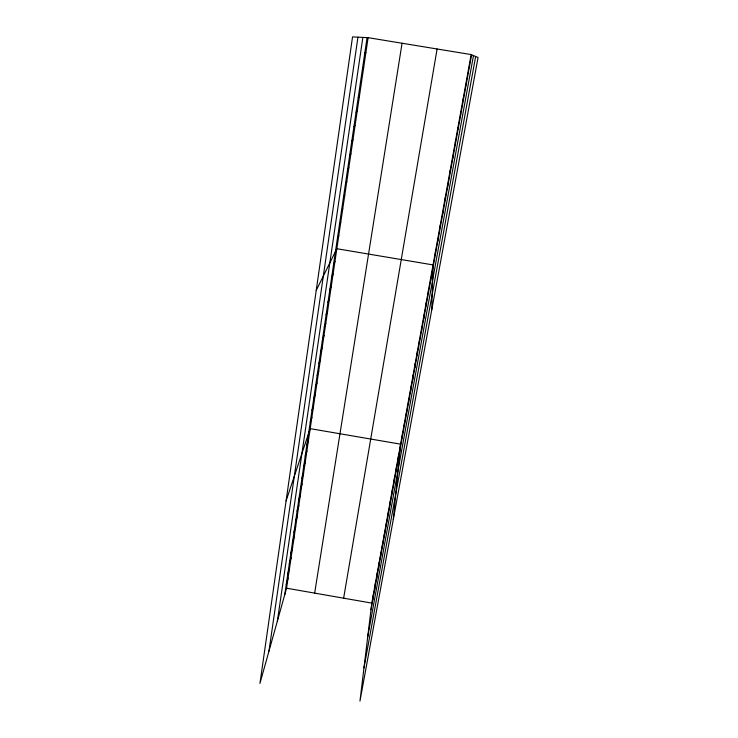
<?xml version="1.0" encoding="UTF-8"?>
<svg xmlns="http://www.w3.org/2000/svg" width="738" height="738" viewBox="0 0 738 738"><rect width="100%" height="100%" fill="white"/><g stroke="black" fill="none" stroke-linecap="round" stroke-linejoin="round"><path stroke-width="1.11" d="M437.809 241.151L437.837 238.485M435.374 254.592L435.429 251.759M431.739 309.923L433.049 264.914L336.842 248.724L316.233 290.385M430.632 280.726L430.752 277.571M428.335 293.438L428.483 290.126M426.047 306.03L426.223 302.571M423.787 318.53L423.99 314.914M421.536 330.91L421.767 327.155M419.313 343.188L419.571 339.296M417.099 355.375L417.394 351.334M414.913 367.45L415.226 363.271M412.745 379.424L413.086 375.107M410.586 391.297L410.955 386.86M408.455 403.077L408.843 398.502M406.334 414.765L406.758 410.06M404.239 426.352L404.673 421.518M402.155 437.846L402.616 432.883M393.299 519.451L400.577 444.165L310.2 428.64L286.086 500.881M398.031 460.549L398.548 455.355M396.002 471.766L396.537 466.453M393.981 482.892L394.544 477.458M391.979 493.934L392.561 488.381M389.996 504.884L390.605 499.22M386.075 526.517L386.721 520.65M388.031 515.742L388.649 509.976M384.138 537.218L384.802 531.231M382.21 547.827L382.902 541.738M380.301 558.352L381.011 552.162M378.409 568.795L379.138 562.504M374.664 589.441L375.43 582.955M376.528 579.164L377.275 572.771M372.819 599.653L373.603 593.066M471.148 54.575L371.786 603.103L359.969 701.1L478.058 57.509L471.148 54.575L368.105 37.666L352.543 36.9L259.942 683.416L286.565 588.204L368.105 37.666M268.964 651.147L357.948 37.168M277.359 621.128L362.856 37.407M284.757 594.69L367.081 37.61M314.656 593.112L402.062 43.238M343.631 598.177L437.099 48.985M370.983 609.773L471.6 54.769M367.699 636.986L473.482 55.562M363.972 667.881L475.659 56.485M286.261 584.524L288.06 578.131M287.774 574.275L289.564 567.974M289.296 563.943L291.076 557.753M290.837 553.537L292.608 547.448M292.386 543.057L294.139 537.061M293.945 532.485L295.689 526.591M295.523 521.831L297.257 516.046M297.11 511.102L298.825 505.419M298.706 500.281L300.412 494.709M300.32 489.368L302.017 483.916M301.943 478.381L303.622 473.03M303.576 467.302L305.246 462.071M305.228 456.13L306.888 451.01M306.897 444.866L308.539 439.876M310.264 422.071L311.879 417.321M311.971 410.531L313.567 405.909M313.687 398.907L315.274 394.406M315.421 387.173L316.989 382.81M317.165 375.356L318.724 371.113M318.927 363.428L320.467 359.332M320.707 351.408L322.229 347.441M322.497 339.286L324 335.458M324.305 327.063L325.79 323.382M326.122 314.739L327.598 311.196M327.967 302.303L329.416 298.908M329.812 289.766L331.251 286.519M331.685 277.119L333.096 274.029M333.567 264.37L334.96 261.436M337.451 238.134L338.797 235.523M339.443 224.647L340.771 222.203M341.454 211.04L342.764 208.762M343.484 197.304L344.775 195.201M345.532 183.448L346.795 181.52M347.598 169.463L348.843 167.72M349.683 155.349L350.91 153.79M351.786 141.106L352.985 139.74M353.908 126.733L355.089 125.552M356.057 112.222L357.21 111.244M358.216 97.582L359.351 96.798M360.402 82.804L361.509 82.222M362.607 67.878L363.686 67.509M364.83 52.822L365.882 52.656M286.565 588.204L371.786 603.103M465.761 84.317L466.13 84.935M463.104 98.984L463.436 99.805M460.475 113.514L460.77 114.528M457.864 127.905L458.123 129.122M455.281 142.176L455.503 143.587M452.717 156.308L452.901 157.904M450.18 170.312L450.328 172.102M447.671 184.196L447.781 186.161M445.18 197.95L445.254 200.099M442.708 211.575L442.754 213.909M440.263 225.09L440.272 227.59"/></g></svg>
